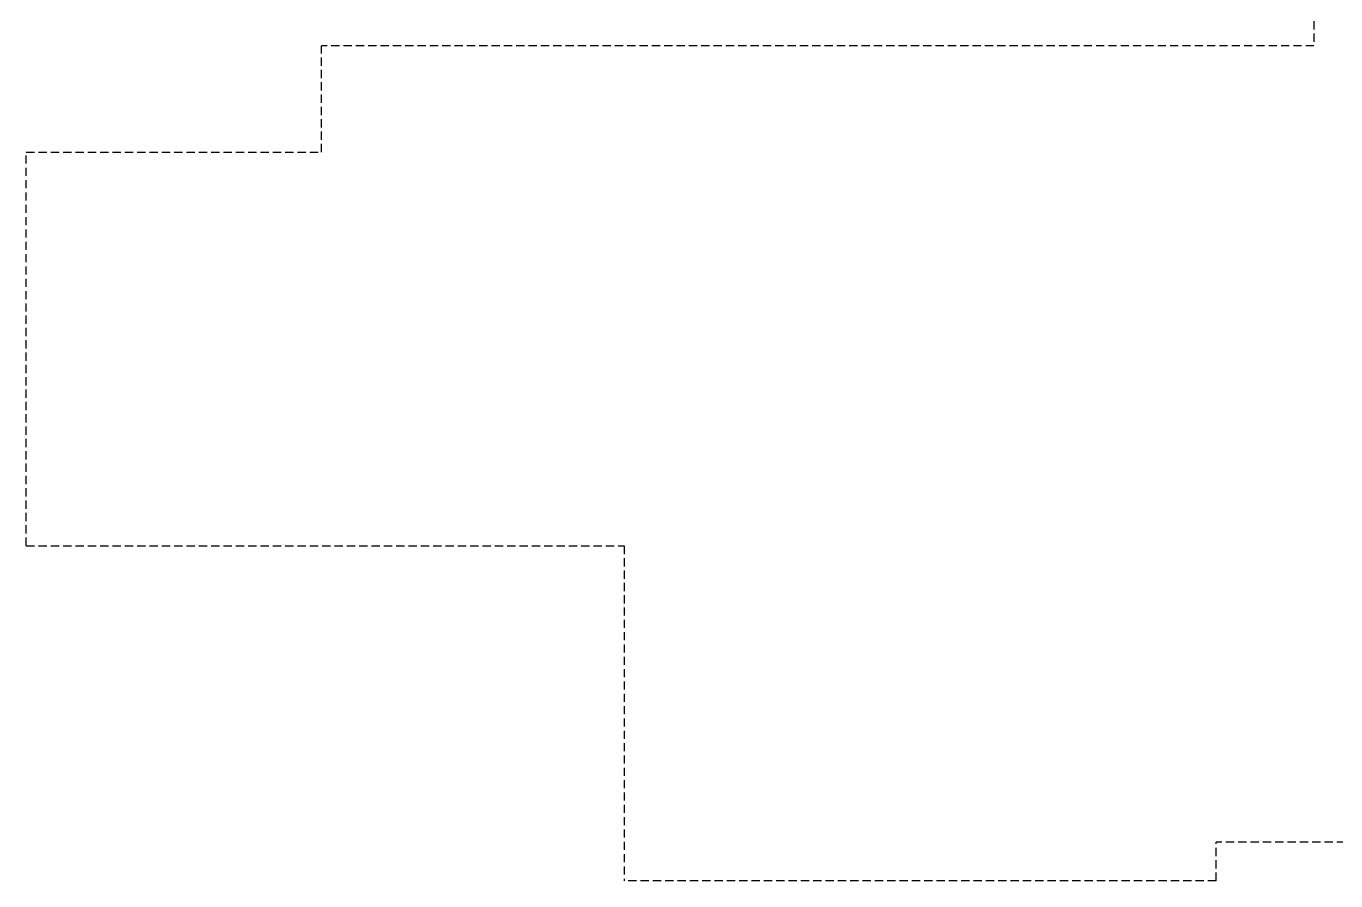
# Model space of a CAD drawing. Header units: millimetres. Extents: x 4436 to 4619, y 1272 to 1428.
# Drawn here: x 4435.73 to 4475.54, y 1306.52 to 1332.52 of the extents above; entities that cross this region are included whole.
import ezdxf

# ---------------------------------------------------------------- set-up
doc = ezdxf.new("R2010")
doc.units = ezdxf.units.MM
doc.linetypes.add('HIDDEN', pattern=[0.375, 0.25, -0.125])
doc.layers.add('PROJ', color=1, linetype='HIDDEN')

msp = doc.modelspace()

# ---------------------------------------------------------------- linework, layer by layer
at = {"layer": 'PROJ'}
for p, q in [((4474.87917, 1337.54345), (4474.87917, 1331.91845)), ((4474.87917, 1331.91845), (4444.70441, 1331.91845)), ((4444.70441, 1328.68845), (4444.70441, 1331.91845)), ((4435.72941, 1316.71345), (4435.72941, 1328.68845)), ((4435.72941, 1328.68845), (4444.70441, 1328.68845)), ((4435.72941, 1316.71345), (4453.90441, 1316.71345)), ((4480.70441, 1307.69845), (4471.90441, 1307.69845)), ((4471.90441, 1306.52345), (4471.90441, 1307.69845))]:
    msp.add_line(p, q, dxfattribs=at)
at = {"layer": 'PROJ', "linetype": 'HIDDEN'}
for p in [(4453.90441, 1316.71345), (4471.90441, 1306.52345)]:
    msp.add_line(p, (4453.90441, 1306.52345), dxfattribs=at)

doc.saveas('drawing.dxf')
